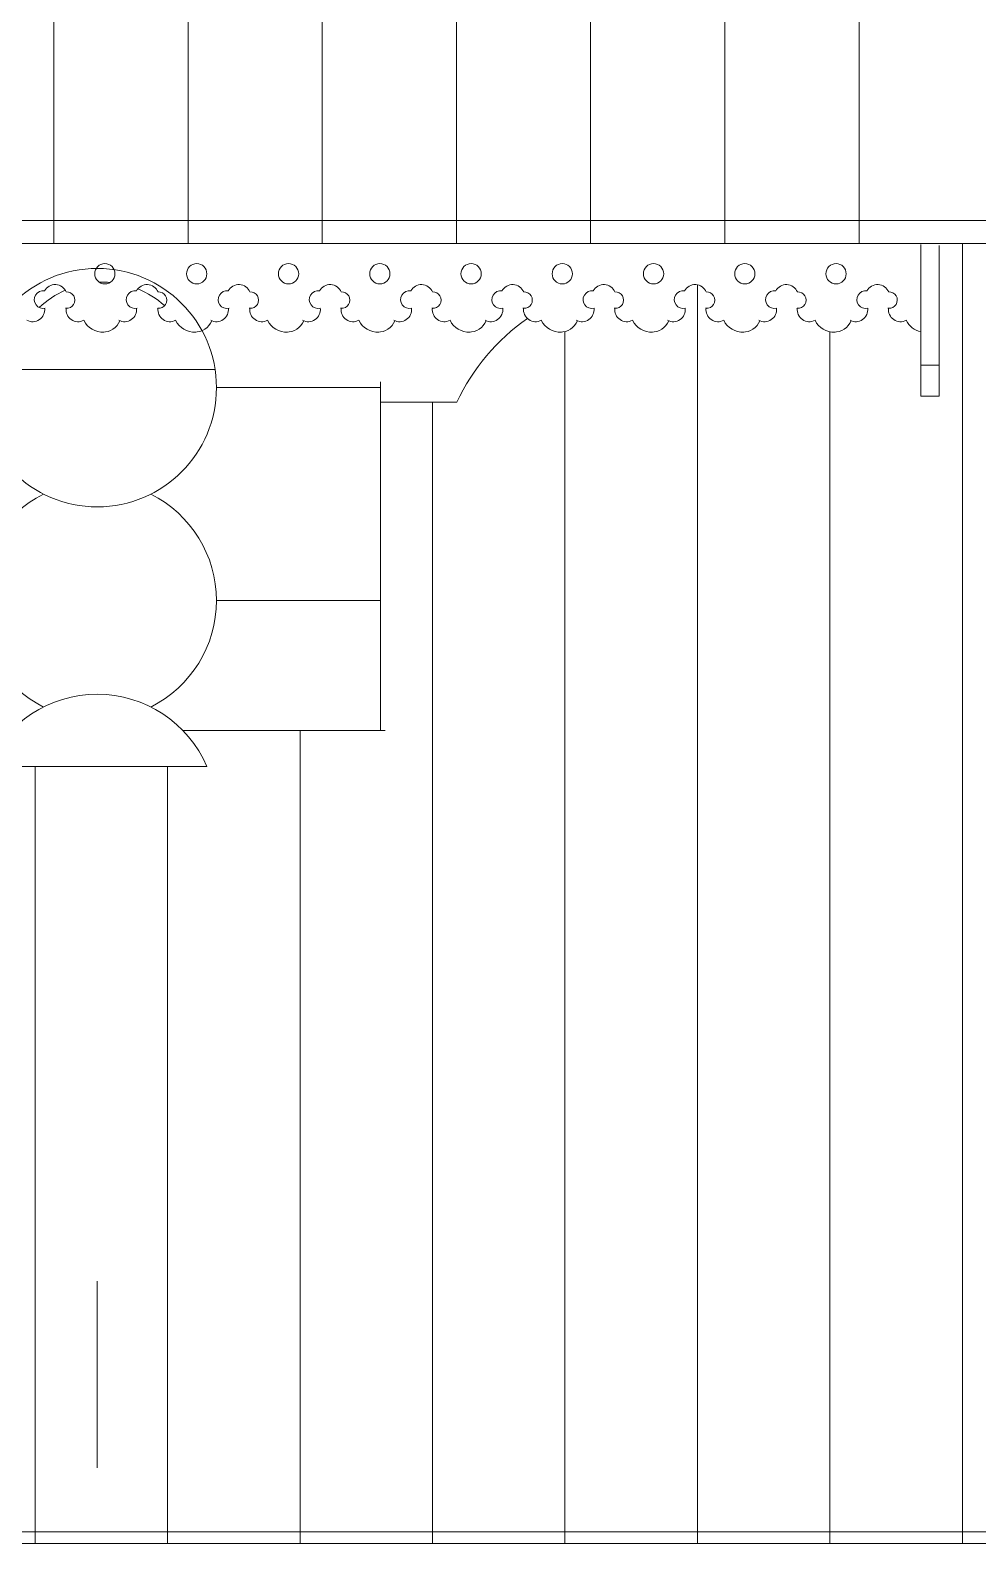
# Model space of a CAD drawing. Header units: millimetres. Extents: x 2399 to 111977, y 1313 to 59551.
# Drawn here: x 102314 to 104102, y 34186 to 37046 of the extents above; entities that cross this region are included whole.
import ezdxf

# ---------------------------------------------------------------- set-up
doc = ezdxf.new("R2010")
doc.units = ezdxf.units.MM
doc.linetypes.add('Штрихпунктирная', pattern=[670.277762, 352.777767, -176.388884, 0, -141.111112])
doc.layers.add('main line', color=7, linetype='Continuous', lineweight=13)

msp = doc.modelspace()

# ---------------------------------------------------------------- linework, layer by layer
at = {"layer": 'main line', "color": 7, "linetype": 'Continuous', "lineweight": 13}
for p, q in [((102358.0592, 37917.1506), (102358.0592, 36643.6876)), ((102611.3518, 37917.1506), (102611.3518, 36643.6876)), ((102864.6443, 37917.1506), (102864.6443, 36643.6876)), ((103117.9369, 37917.1506), (103117.9369, 36643.6876)), ((103371.2295, 37917.1506), (103371.2295, 36643.6876)), ((103624.5221, 37917.1506), (103624.5221, 36643.6876)), ((103877.8147, 37917.1506), (103877.8147, 36643.6876)), ((99602.1614, 36687.185), (104131.1073, 36687.185)), ((99592.3153, 36643.6876), (104131.1073, 36643.6876)), ((103994.5257, 36641.9532), (103994.5257, 36355.4068)), ((104028.9151, 36355.4068), (104028.9151, 36639.6777)), ((104072.7653, 34189.7726), (104072.7653, 36643.6876)), ((103572.7653, 34189.7726), (103572.7653, 36565.7541)), ((103322.7653, 34189.7726), (103322.7653, 36477.5375)), ((103822.7653, 34189.7726), (103822.7653, 36477.074)), ((104028.9151, 36414.2352), (103994.5257, 36414.2352)), ((102662.2544, 36406.0917), (102217.6197, 36406.0917)), ((102974.3967, 35724.6048), (102974.3967, 36382.6791)), ((102974.3967, 36371.6731), (102664.9716, 36371.6731)), ((103994.5257, 36355.4068), (104028.9151, 36355.4068)), ((102974.3967, 36343.9422), (103118.7612, 36343.9422)), ((103072.7653, 34189.7726), (103072.7653, 36343.9422)), ((102974.3967, 35969.8175), (102664.9716, 35969.8175)), ((102983.5742, 35724.6048), (102601.4895, 35724.6048)), ((102822.7653, 34189.7726), (102822.7653, 35724.6048)), ((102233.077, 35656.3907), (102646.8662, 35656.3907)), ((102322.7653, 34189.7726), (102322.7653, 35656.3907)), ((102352.5224, 35655.8683), (102352.4313, 35655.8683)), ((102549.1406, 35655.8683), (102549.0495, 35655.8683)), ((102572.7653, 34189.7726), (102572.7653, 35656.3907)), ((106572.7653, 34211.8929), (98607.226, 34211.8929)), ((106572.7653, 34189.7726), (98584.2851, 34189.7726))]:
    msp.add_line(p, q, dxfattribs=at)
at = {"layer": 'main line', "color": 7, "linetype": 'Штрихпунктирная', "lineweight": 13}
msp.add_line((102439.9716, 34685.5026), (102439.9716, 28033.4466), dxfattribs=at)
at = {"layer": 'main line', "color": 7, "linetype": 'Continuous', "lineweight": 13, "flags": 128}
for points in [[(102341.867, 36521.5321, -1.219803903), (102340.4365, 36554.214, -0.63216014), (102381.4006, 36552.2157, -1.067465283), (102381.1658, 36521.5321, 0.60309642), (102414.5576, 36498.7658)], [(102341.867, 36521.5321, -1.219803903), (102340.4365, 36554.214, -0.63216014), (102381.4006, 36552.2157, -1.067465283), (102381.1658, 36521.5321, 0.60309642), (102414.5576, 36498.7658)], [(102341.867, 36521.5321, -1.219803903), (102340.4365, 36554.214, -0.63216014), (102381.4006, 36552.2157, -1.067465283), (102381.1658, 36521.5321, 0.60309642), (102414.5576, 36498.7658)], [(102341.867, 36521.5321, -1.219803903), (102340.4365, 36554.214, -0.63216014), (102381.4006, 36552.2157, -1.067465283), (102381.1658, 36521.5321, 0.60309642), (102414.5576, 36498.7658)], [(102341.867, 36521.5321, -1.219803903), (102340.4365, 36554.214, -0.63216014), (102381.4006, 36552.2157, -1.067465283), (102381.1658, 36521.5321, 0.60309642), (102414.5576, 36498.7658)], [(102341.867, 36521.5321, -1.219803903), (102340.4365, 36554.214, -0.63216014), (102381.4006, 36552.2157, -1.067465283), (102381.1658, 36521.5321, 0.60309642), (102414.5576, 36498.7658)], [(102515.2789, 36521.5321, -1.219803903), (102513.8485, 36554.214, -0.63216014), (102554.8125, 36552.2157, -1.067465283), (102554.5778, 36521.5321, 0.60309642), (102587.9695, 36498.7658)], [(102515.2789, 36521.5321, -1.219803903), (102513.8485, 36554.214, -0.63216014), (102554.8125, 36552.2157, -1.067465283), (102554.5778, 36521.5321, 0.60309642), (102587.9695, 36498.7658)], [(102515.2789, 36521.5321, -1.219803903), (102513.8485, 36554.214, -0.63216014), (102554.8125, 36552.2157, -1.067465283), (102554.5778, 36521.5321, 0.60309642), (102587.9695, 36498.7658)], [(102515.2789, 36521.5321, -1.219803903), (102513.8485, 36554.214, -0.63216014), (102554.8125, 36552.2157, -1.067465283), (102554.5778, 36521.5321, 0.60309642), (102587.9695, 36498.7658)], [(102515.2789, 36521.5321, -1.219803903), (102513.8485, 36554.214, -0.63216014), (102554.8125, 36552.2157, -1.067465283), (102554.5778, 36521.5321, 0.60309642), (102587.9695, 36498.7658)], [(102515.2789, 36521.5321, -1.219803903), (102513.8485, 36554.214, -0.63216014), (102554.8125, 36552.2157, -1.067465283), (102554.5778, 36521.5321, 0.60309642), (102587.9695, 36498.7658)], [(102688.6909, 36521.5321, -1.219803903), (102687.2605, 36554.214, -0.63216014), (102728.2245, 36552.2157, -1.067465283), (102727.9897, 36521.5321, 0.60309642), (102761.3815, 36498.7658)], [(102688.6909, 36521.5321, -1.219803903), (102687.2605, 36554.214, -0.63216014), (102728.2245, 36552.2157, -1.067465283), (102727.9897, 36521.5321, 0.60309642), (102761.3815, 36498.7658)], [(102688.6909, 36521.5321, -1.219803903), (102687.2605, 36554.214, -0.63216014), (102728.2245, 36552.2157, -1.067465283), (102727.9897, 36521.5321, 0.60309642), (102761.3815, 36498.7658)], [(102688.6909, 36521.5321, -1.219803903), (102687.2605, 36554.214, -0.63216014), (102728.2245, 36552.2157, -1.067465283), (102727.9897, 36521.5321, 0.60309642), (102761.3815, 36498.7658)], [(102688.6909, 36521.5321, -1.219803903), (102687.2605, 36554.214, -0.63216014), (102728.2245, 36552.2157, -1.067465283), (102727.9897, 36521.5321, 0.60309642), (102761.3815, 36498.7658)], [(102688.6909, 36521.5321, -1.219803903), (102687.2605, 36554.214, -0.63216014), (102728.2245, 36552.2157, -1.067465283), (102727.9897, 36521.5321, 0.60309642), (102761.3815, 36498.7658)], [(102860.9052, 36521.5321, -1.219803903), (102859.4747, 36554.214, -0.63216014), (102900.4387, 36552.2157, -1.067465283), (102900.204, 36521.5321, 0.60309642), (102933.5958, 36498.7658)], [(102860.9052, 36521.5321, -1.219803903), (102859.4747, 36554.214, -0.63216014), (102900.4387, 36552.2157, -1.067465283), (102900.204, 36521.5321, 0.60309642), (102933.5958, 36498.7658)], [(102860.9052, 36521.5321, -1.219803903), (102859.4747, 36554.214, -0.63216014), (102900.4387, 36552.2157, -1.067465283), (102900.204, 36521.5321, 0.60309642), (102933.5958, 36498.7658)], [(102860.9052, 36521.5321, -1.219803903), (102859.4747, 36554.214, -0.63216014), (102900.4387, 36552.2157, -1.067465283), (102900.204, 36521.5321, 0.60309642), (102933.5958, 36498.7658)], [(102860.9052, 36521.5321, -1.219803903), (102859.4747, 36554.214, -0.63216014), (102900.4387, 36552.2157, -1.067465283), (102900.204, 36521.5321, 0.60309642), (102933.5958, 36498.7658)], [(102860.9052, 36521.5321, -1.219803903), (102859.4747, 36554.214, -0.63216014), (102900.4387, 36552.2157, -1.067465283), (102900.204, 36521.5321, 0.60309642), (102933.5958, 36498.7658)], [(103033.1194, 36521.5321, -1.219803903), (103031.689, 36554.214, -0.63216014), (103072.653, 36552.2157, -1.067465283), (103072.4182, 36521.5321, 0.60309642), (103105.81, 36498.7658)], [(103033.1194, 36521.5321, -1.219803903), (103031.689, 36554.214, -0.63216014), (103072.653, 36552.2157, -1.067465283), (103072.4182, 36521.5321, 0.60309642), (103105.81, 36498.7658)], [(103033.1194, 36521.5321, -1.219803903), (103031.689, 36554.214, -0.63216014), (103072.653, 36552.2157, -1.067465283), (103072.4182, 36521.5321, 0.60309642), (103105.81, 36498.7658)], [(103033.1194, 36521.5321, -1.219803903), (103031.689, 36554.214, -0.63216014), (103072.653, 36552.2157, -1.067465283), (103072.4182, 36521.5321, 0.60309642), (103105.81, 36498.7658)], [(103033.1194, 36521.5321, -1.219803903), (103031.689, 36554.214, -0.63216014), (103072.653, 36552.2157, -1.067465283), (103072.4182, 36521.5321, 0.60309642), (103105.81, 36498.7658)], [(103033.1194, 36521.5321, -1.219803903), (103031.689, 36554.214, -0.63216014), (103072.653, 36552.2157, -1.067465283), (103072.4182, 36521.5321, 0.60309642), (103105.81, 36498.7658)], [(103205.3337, 36521.5321, -1.219803903), (103203.9032, 36554.214, -0.63216014), (103244.8673, 36552.2157, -1.067465283), (103244.6325, 36521.5321, 0.60309642), (103278.0243, 36498.7658)], [(103205.3337, 36521.5321, -1.219803903), (103203.9032, 36554.214, -0.63216014), (103244.8673, 36552.2157, -1.067465283), (103244.6325, 36521.5321, 0.60309642), (103278.0243, 36498.7658)], [(103205.3337, 36521.5321, -1.219803903), (103203.9032, 36554.214, -0.63216014), (103244.8673, 36552.2157, -1.067465283), (103244.6325, 36521.5321, 0.60309642), (103278.0243, 36498.7658)], [(103205.3337, 36521.5321, -1.219803903), (103203.9032, 36554.214, -0.63216014), (103244.8673, 36552.2157, -1.067465283), (103244.6325, 36521.5321, 0.60309642), (103278.0243, 36498.7658)], [(103205.3337, 36521.5321, -1.219803903), (103203.9032, 36554.214, -0.63216014), (103244.8673, 36552.2157, -1.067465283), (103244.6325, 36521.5321, 0.60309642), (103278.0243, 36498.7658)], [(103205.3337, 36521.5321, -1.219803903), (103203.9032, 36554.214, -0.63216014), (103244.8673, 36552.2157, -1.067465283), (103244.6325, 36521.5321, 0.60309642), (103278.0243, 36498.7658)], [(103377.5479, 36521.5321, -1.219803903), (103376.1175, 36554.214, -0.63216014), (103417.0815, 36552.2157, -1.067465283), (103416.8468, 36521.5321, 0.60309642), (103450.2385, 36498.7658)], [(103377.5479, 36521.5321, -1.219803903), (103376.1175, 36554.214, -0.63216014), (103417.0815, 36552.2157, -1.067465283), (103416.8468, 36521.5321, 0.60309642), (103450.2385, 36498.7658)], [(103377.5479, 36521.5321, -1.219803903), (103376.1175, 36554.214, -0.63216014), (103417.0815, 36552.2157, -1.067465283), (103416.8468, 36521.5321, 0.60309642), (103450.2385, 36498.7658)], [(103377.5479, 36521.5321, -1.219803903), (103376.1175, 36554.214, -0.63216014), (103417.0815, 36552.2157, -1.067465283), (103416.8468, 36521.5321, 0.60309642), (103450.2385, 36498.7658)], [(103377.5479, 36521.5321, -1.219803903), (103376.1175, 36554.214, -0.63216014), (103417.0815, 36552.2157, -1.067465283), (103416.8468, 36521.5321, 0.60309642), (103450.2385, 36498.7658)], [(103377.5479, 36521.5321, -1.219803903), (103376.1175, 36554.214, -0.63216014), (103417.0815, 36552.2157, -1.067465283), (103416.8468, 36521.5321, 0.60309642), (103450.2385, 36498.7658)], [(103549.7622, 36521.5321, -1.219803903), (103548.3318, 36554.214, -0.63216014), (103589.2958, 36552.2157, -1.067465283), (103589.061, 36521.5321, 0.60309642), (103622.4528, 36498.7658)], [(103549.7622, 36521.5321, -1.219803903), (103548.3318, 36554.214, -0.63216014), (103589.2958, 36552.2157, -1.067465283), (103589.061, 36521.5321, 0.60309642), (103622.4528, 36498.7658)], [(103549.7622, 36521.5321, -1.219803903), (103548.3318, 36554.214, -0.63216014), (103589.2958, 36552.2157, -1.067465283), (103589.061, 36521.5321, 0.60309642), (103622.4528, 36498.7658)], [(103549.7622, 36521.5321, -1.219803903), (103548.3318, 36554.214, -0.63216014), (103589.2958, 36552.2157, -1.067465283), (103589.061, 36521.5321, 0.60309642), (103622.4528, 36498.7658)], [(103549.7622, 36521.5321, -1.219803903), (103548.3318, 36554.214, -0.63216014), (103589.2958, 36552.2157, -1.067465283), (103589.061, 36521.5321, 0.60309642), (103622.4528, 36498.7658)], [(103549.7622, 36521.5321, -1.219803903), (103548.3318, 36554.214, -0.63216014), (103589.2958, 36552.2157, -1.067465283), (103589.061, 36521.5321, 0.60309642), (103622.4528, 36498.7658)], [(103721.9765, 36521.5321, -1.219803903), (103720.546, 36554.214, -0.63216014), (103761.51, 36552.2157, -1.067465283), (103761.2753, 36521.5321, 0.60309642), (103794.667, 36498.7658)], [(103721.9765, 36521.5321, -1.219803903), (103720.546, 36554.214, -0.63216014), (103761.51, 36552.2157, -1.067465283), (103761.2753, 36521.5321, 0.60309642), (103794.667, 36498.7658)], [(103721.9765, 36521.5321, -1.219803903), (103720.546, 36554.214, -0.63216014), (103761.51, 36552.2157, -1.067465283), (103761.2753, 36521.5321, 0.60309642), (103794.667, 36498.7658)], [(103721.9765, 36521.5321, -1.219803903), (103720.546, 36554.214, -0.63216014), (103761.51, 36552.2157, -1.067465283), (103761.2753, 36521.5321, 0.60309642), (103794.667, 36498.7658)], [(103721.9765, 36521.5321, -1.219803903), (103720.546, 36554.214, -0.63216014), (103761.51, 36552.2157, -1.067465283), (103761.2753, 36521.5321, 0.60309642), (103794.667, 36498.7658)], [(103721.9765, 36521.5321, -1.219803903), (103720.546, 36554.214, -0.63216014), (103761.51, 36552.2157, -1.067465283), (103761.2753, 36521.5321, 0.60309642), (103794.667, 36498.7658)], [(103894.1907, 36521.5321, -1.219803903), (103892.7603, 36554.214, -0.63216014), (103933.7243, 36552.2157, -1.067465283), (103933.4895, 36521.5321, 0.60309642), (103966.8813, 36498.7658)], [(103894.1907, 36521.5321, -1.219803903), (103892.7603, 36554.214, -0.63216014), (103933.7243, 36552.2157, -1.067465283), (103933.4895, 36521.5321, 0.60309642), (103966.8813, 36498.7658)], [(103894.1907, 36521.5321, -1.219803903), (103892.7603, 36554.214, -0.63216014), (103933.7243, 36552.2157, -1.067465283), (103933.4895, 36521.5321, 0.60309642), (103966.8813, 36498.7658)], [(103894.1907, 36521.5321, -1.219803903), (103892.7603, 36554.214, -0.63216014), (103933.7243, 36552.2157, -1.067465283), (103933.4895, 36521.5321, 0.60309642), (103966.8813, 36498.7658)], [(103894.1907, 36521.5321, -1.219803903), (103892.7603, 36554.214, -0.63216014), (103933.7243, 36552.2157, -1.067465283), (103933.4895, 36521.5321, 0.60309642), (103966.8813, 36498.7658)], [(103894.1907, 36521.5321, -1.219803903), (103892.7603, 36554.214, -0.63216014), (103933.7243, 36552.2157, -1.067465283), (103933.4895, 36521.5321, 0.60309642), (103966.8813, 36498.7658)], [(102340.6693, 36521.5321, -0.60309642), (102307.2775, 36498.7658)], [(102340.6693, 36521.5321, -0.60309642), (102307.2775, 36498.7658)], [(102340.6693, 36521.5321, -0.60309642), (102307.2775, 36498.7658)], [(102340.6693, 36521.5321, -0.60309642), (102307.2775, 36498.7658)], [(102340.6693, 36521.5321, -0.60309642), (102307.2775, 36498.7658)], [(102340.6693, 36521.5321, -0.60309642), (102307.2775, 36498.7658)], [(102379.9681, 36521.5321, 0.017938026), (102381.1394, 36521.2882)], [(102379.9681, 36521.5321, 0.017938026), (102381.1394, 36521.2882)], [(102379.9681, 36521.5321, 0.017938026), (102381.1394, 36521.2882)], [(102379.9681, 36521.5321, 0.017938026), (102381.1394, 36521.2882)], [(102379.9681, 36521.5321, 0.017938026), (102381.1394, 36521.2882)], [(102379.9681, 36521.5321, 0.017938026), (102381.1394, 36521.2882)], [(102452.4853, 36476.4223, -0.304535594), (102414.5576, 36498.7658)], [(102452.4853, 36476.4223, -0.304535594), (102414.5576, 36498.7658)], [(102452.4853, 36476.4223, -0.304535594), (102414.5576, 36498.7658)], [(102452.4853, 36476.4223, -0.304535594), (102414.5576, 36498.7658)], [(102452.4853, 36476.4223, -0.304535594), (102414.5576, 36498.7658)], [(102452.4853, 36476.4223, -0.304535594), (102414.5576, 36498.7658)], [(102482.8039, 36497.7809, -0.304535594), (102450.0305, 36476.4223)], [(102482.8039, 36497.7809, -0.304535594), (102450.0305, 36476.4223)], [(102482.8039, 36497.7809, -0.304535594), (102450.0305, 36476.4223)], [(102482.8039, 36497.7809, -0.304535594), (102450.0305, 36476.4223)], [(102482.8039, 36497.7809, -0.304535594), (102450.0305, 36476.4223)], [(102482.8039, 36497.7809, -0.304535594), (102450.0305, 36476.4223)], [(102514.0812, 36521.5321, -0.60309642), (102480.6895, 36498.7658)], [(102514.0812, 36521.5321, -0.60309642), (102480.6895, 36498.7658)], [(102514.0812, 36521.5321, -0.60309642), (102480.6895, 36498.7658)], [(102514.0812, 36521.5321, -0.60309642), (102480.6895, 36498.7658)], [(102514.0812, 36521.5321, -0.60309642), (102480.6895, 36498.7658)], [(102514.0812, 36521.5321, -0.60309642), (102480.6895, 36498.7658)], [(102553.3801, 36521.5321, 0.017938026), (102554.5514, 36521.2882)], [(102553.3801, 36521.5321, 0.017938026), (102554.5514, 36521.2882)], [(102553.3801, 36521.5321, 0.017938026), (102554.5514, 36521.2882)], [(102553.3801, 36521.5321, 0.017938026), (102554.5514, 36521.2882)], [(102553.3801, 36521.5321, 0.017938026), (102554.5514, 36521.2882)], [(102553.3801, 36521.5321, 0.017938026), (102554.5514, 36521.2882)], [(102625.8972, 36476.4223, -0.304535594), (102587.9695, 36498.7658)], [(102625.8972, 36476.4223, -0.304535594), (102587.9695, 36498.7658)], [(102625.8972, 36476.4223, -0.304535594), (102587.9695, 36498.7658)], [(102625.8972, 36476.4223, -0.304535594), (102587.9695, 36498.7658)], [(102625.8972, 36476.4223, -0.304535594), (102587.9695, 36498.7658)], [(102625.8972, 36476.4223, -0.304535594), (102587.9695, 36498.7658)], [(102656.2159, 36497.7809, -0.304535594), (102623.4425, 36476.4223)], [(102656.2159, 36497.7809, -0.304535594), (102623.4425, 36476.4223)], [(102656.2159, 36497.7809, -0.304535594), (102623.4425, 36476.4223)], [(102656.2159, 36497.7809, -0.304535594), (102623.4425, 36476.4223)], [(102656.2159, 36497.7809, -0.304535594), (102623.4425, 36476.4223)], [(102656.2159, 36497.7809, -0.304535594), (102623.4425, 36476.4223)], [(102687.4932, 36521.5321, -0.60309642), (102654.1014, 36498.7658)], [(102687.4932, 36521.5321, -0.60309642), (102654.1014, 36498.7658)], [(102687.4932, 36521.5321, -0.60309642), (102654.1014, 36498.7658)], [(102687.4932, 36521.5321, -0.60309642), (102654.1014, 36498.7658)], [(102687.4932, 36521.5321, -0.60309642), (102654.1014, 36498.7658)], [(102687.4932, 36521.5321, -0.60309642), (102654.1014, 36498.7658)], [(102726.792, 36521.5321, 0.017938026), (102727.9634, 36521.2882)], [(102726.792, 36521.5321, 0.017938026), (102727.9634, 36521.2882)], [(102726.792, 36521.5321, 0.017938026), (102727.9634, 36521.2882)], [(102726.792, 36521.5321, 0.017938026), (102727.9634, 36521.2882)], [(102726.792, 36521.5321, 0.017938026), (102727.9634, 36521.2882)], [(102726.792, 36521.5321, 0.017938026), (102727.9634, 36521.2882)], [(102799.3092, 36476.4223, -0.304535594), (102761.3815, 36498.7658)], [(102799.3092, 36476.4223, -0.304535594), (102761.3815, 36498.7658)], [(102799.3092, 36476.4223, -0.304535594), (102761.3815, 36498.7658)], [(102799.3092, 36476.4223, -0.304535594), (102761.3815, 36498.7658)], [(102799.3092, 36476.4223, -0.304535594), (102761.3815, 36498.7658)], [(102799.3092, 36476.4223, -0.304535594), (102761.3815, 36498.7658)], [(102829.6278, 36497.7809, -0.304535594), (102796.8545, 36476.4223)], [(102829.6278, 36497.7809, -0.304535594), (102796.8545, 36476.4223)], [(102829.6278, 36497.7809, -0.304535594), (102796.8545, 36476.4223)], [(102829.6278, 36497.7809, -0.304535594), (102796.8545, 36476.4223)], [(102829.6278, 36497.7809, -0.304535594), (102796.8545, 36476.4223)], [(102829.6278, 36497.7809, -0.304535594), (102796.8545, 36476.4223)], [(102860.9052, 36521.5321, -0.60309642), (102827.5134, 36498.7658)], [(102860.9052, 36521.5321, -0.60309642), (102827.5134, 36498.7658)], [(102860.9052, 36521.5321, -0.60309642), (102827.5134, 36498.7658)], [(102860.9052, 36521.5321, -0.60309642), (102827.5134, 36498.7658)], [(102860.9052, 36521.5321, -0.60309642), (102827.5134, 36498.7658)], [(102860.9052, 36521.5321, -0.60309642), (102827.5134, 36498.7658)], [(102899.0063, 36521.5321, 0.017938026), (102900.1776, 36521.2882)], [(102899.0063, 36521.5321, 0.017938026), (102900.1776, 36521.2882)], [(102899.0063, 36521.5321, 0.017938026), (102900.1776, 36521.2882)], [(102899.0063, 36521.5321, 0.017938026), (102900.1776, 36521.2882)], [(102899.0063, 36521.5321, 0.017938026), (102900.1776, 36521.2882)], [(102899.0063, 36521.5321, 0.017938026), (102900.1776, 36521.2882)], [(102900.204, 36521.5321, 0.017938026), (102901.3753, 36521.2882)], [(102900.204, 36521.5321, 0.017938026), (102901.3753, 36521.2882)], [(102900.204, 36521.5321, 0.017938026), (102901.3753, 36521.2882)], [(102900.204, 36521.5321, 0.017938026), (102901.3753, 36521.2882)], [(102900.204, 36521.5321, 0.017938026), (102901.3753, 36521.2882)], [(102900.204, 36521.5321, 0.017938026), (102901.3753, 36521.2882)], [(102971.5234, 36476.4223, -0.304535594), (102933.5958, 36498.7658)], [(102971.5234, 36476.4223, -0.304535594), (102933.5958, 36498.7658)], [(102971.5234, 36476.4223, -0.304535594), (102933.5958, 36498.7658)], [(102971.5234, 36476.4223, -0.304535594), (102933.5958, 36498.7658)], [(102971.5234, 36476.4223, -0.304535594), (102933.5958, 36498.7658)], [(102971.5234, 36476.4223, -0.304535594), (102933.5958, 36498.7658)], [(103001.8421, 36497.7809, -0.304535594), (102969.0687, 36476.4223)], [(103001.8421, 36497.7809, -0.304535594), (102969.0687, 36476.4223)], [(103001.8421, 36497.7809, -0.304535594), (102969.0687, 36476.4223)], [(103001.8421, 36497.7809, -0.304535594), (102969.0687, 36476.4223)], [(103001.8421, 36497.7809, -0.304535594), (102969.0687, 36476.4223)], [(103001.8421, 36497.7809, -0.304535594), (102969.0687, 36476.4223)], [(103033.1194, 36521.5321, -0.60309642), (102999.7277, 36498.7658)], [(103033.1194, 36521.5321, -0.60309642), (102999.7277, 36498.7658)], [(103033.1194, 36521.5321, -0.60309642), (102999.7277, 36498.7658)], [(103033.1194, 36521.5321, -0.60309642), (102999.7277, 36498.7658)], [(103033.1194, 36521.5321, -0.60309642), (102999.7277, 36498.7658)], [(103033.1194, 36521.5321, -0.60309642), (102999.7277, 36498.7658)], [(103071.2205, 36521.5321, 0.017938026), (103072.3919, 36521.2882)], [(103071.2205, 36521.5321, 0.017938026), (103072.3919, 36521.2882)], [(103071.2205, 36521.5321, 0.017938026), (103072.3919, 36521.2882)], [(103071.2205, 36521.5321, 0.017938026), (103072.3919, 36521.2882)], [(103071.2205, 36521.5321, 0.017938026), (103072.3919, 36521.2882)], [(103071.2205, 36521.5321, 0.017938026), (103072.3919, 36521.2882)], [(103143.7377, 36476.4223, -0.304535594), (103105.81, 36498.7658)], [(103143.7377, 36476.4223, -0.304535594), (103105.81, 36498.7658)], [(103143.7377, 36476.4223, -0.304535594), (103105.81, 36498.7658)], [(103143.7377, 36476.4223, -0.304535594), (103105.81, 36498.7658)], [(103143.7377, 36476.4223, -0.304535594), (103105.81, 36498.7658)], [(103143.7377, 36476.4223, -0.304535594), (103105.81, 36498.7658)], [(103174.0563, 36497.7809, -0.304535594), (103141.283, 36476.4223)], [(103174.0563, 36497.7809, -0.304535594), (103141.283, 36476.4223)], [(103174.0563, 36497.7809, -0.304535594), (103141.283, 36476.4223)], [(103174.0563, 36497.7809, -0.304535594), (103141.283, 36476.4223)], [(103174.0563, 36497.7809, -0.304535594), (103141.283, 36476.4223)], [(103174.0563, 36497.7809, -0.304535594), (103141.283, 36476.4223)], [(103205.3337, 36521.5321, -0.60309642), (103171.9419, 36498.7658)], [(103205.3337, 36521.5321, -0.60309642), (103171.9419, 36498.7658)], [(103205.3337, 36521.5321, -0.60309642), (103171.9419, 36498.7658)], [(103205.3337, 36521.5321, -0.60309642), (103171.9419, 36498.7658)], [(103205.3337, 36521.5321, -0.60309642), (103171.9419, 36498.7658)], [(103205.3337, 36521.5321, -0.60309642), (103171.9419, 36498.7658)], [(103243.4348, 36521.5321, 0.017938026), (103244.6062, 36521.2882)], [(103243.4348, 36521.5321, 0.017938026), (103244.6062, 36521.2882)], [(103243.4348, 36521.5321, 0.017938026), (103244.6062, 36521.2882)], [(103243.4348, 36521.5321, 0.017938026), (103244.6062, 36521.2882)], [(103243.4348, 36521.5321, 0.017938026), (103244.6062, 36521.2882)], [(103243.4348, 36521.5321, 0.017938026), (103244.6062, 36521.2882)], [(103315.952, 36476.4223, -0.304535594), (103278.0243, 36498.7658)], [(103315.952, 36476.4223, -0.304535594), (103278.0243, 36498.7658)], [(103315.952, 36476.4223, -0.304535594), (103278.0243, 36498.7658)], [(103315.952, 36476.4223, -0.304535594), (103278.0243, 36498.7658)], [(103315.952, 36476.4223, -0.304535594), (103278.0243, 36498.7658)], [(103315.952, 36476.4223, -0.304535594), (103278.0243, 36498.7658)], [(103346.2706, 36497.7809, -0.304535594), (103313.4972, 36476.4223)], [(103346.2706, 36497.7809, -0.304535594), (103313.4972, 36476.4223)], [(103346.2706, 36497.7809, -0.304535594), (103313.4972, 36476.4223)], [(103346.2706, 36497.7809, -0.304535594), (103313.4972, 36476.4223)], [(103346.2706, 36497.7809, -0.304535594), (103313.4972, 36476.4223)], [(103346.2706, 36497.7809, -0.304535594), (103313.4972, 36476.4223)], [(103377.5479, 36521.5321, -0.60309642), (103344.1562, 36498.7658)], [(103377.5479, 36521.5321, -0.60309642), (103344.1562, 36498.7658)], [(103377.5479, 36521.5321, -0.60309642), (103344.1562, 36498.7658)], [(103377.5479, 36521.5321, -0.60309642), (103344.1562, 36498.7658)], [(103377.5479, 36521.5321, -0.60309642), (103344.1562, 36498.7658)], [(103377.5479, 36521.5321, -0.60309642), (103344.1562, 36498.7658)], [(103415.6491, 36521.5321, 0.017938026), (103416.8204, 36521.2882)], [(103415.6491, 36521.5321, 0.017938026), (103416.8204, 36521.2882)], [(103415.6491, 36521.5321, 0.017938026), (103416.8204, 36521.2882)], [(103415.6491, 36521.5321, 0.017938026), (103416.8204, 36521.2882)], [(103415.6491, 36521.5321, 0.017938026), (103416.8204, 36521.2882)], [(103415.6491, 36521.5321, 0.017938026), (103416.8204, 36521.2882)], [(103488.1662, 36476.4223, -0.304535594), (103450.2385, 36498.7658)], [(103488.1662, 36476.4223, -0.304535594), (103450.2385, 36498.7658)], [(103488.1662, 36476.4223, -0.304535594), (103450.2385, 36498.7658)], [(103488.1662, 36476.4223, -0.304535594), (103450.2385, 36498.7658)], [(103488.1662, 36476.4223, -0.304535594), (103450.2385, 36498.7658)], [(103488.1662, 36476.4223, -0.304535594), (103450.2385, 36498.7658)], [(103518.4848, 36497.7809, -0.304535594), (103485.7115, 36476.4223)], [(103518.4848, 36497.7809, -0.304535594), (103485.7115, 36476.4223)], [(103518.4848, 36497.7809, -0.304535594), (103485.7115, 36476.4223)], [(103518.4848, 36497.7809, -0.304535594), (103485.7115, 36476.4223)], [(103518.4848, 36497.7809, -0.304535594), (103485.7115, 36476.4223)], [(103518.4848, 36497.7809, -0.304535594), (103485.7115, 36476.4223)], [(103549.7622, 36521.5321, -0.60309642), (103516.3704, 36498.7658)], [(103549.7622, 36521.5321, -0.60309642), (103516.3704, 36498.7658)], [(103549.7622, 36521.5321, -0.60309642), (103516.3704, 36498.7658)], [(103549.7622, 36521.5321, -0.60309642), (103516.3704, 36498.7658)], [(103549.7622, 36521.5321, -0.60309642), (103516.3704, 36498.7658)], [(103549.7622, 36521.5321, -0.60309642), (103516.3704, 36498.7658)], [(103587.8633, 36521.5321, 0.017938026), (103589.0347, 36521.2882)], [(103587.8633, 36521.5321, 0.017938026), (103589.0347, 36521.2882)], [(103587.8633, 36521.5321, 0.017938026), (103589.0347, 36521.2882)], [(103587.8633, 36521.5321, 0.017938026), (103589.0347, 36521.2882)], [(103587.8633, 36521.5321, 0.017938026), (103589.0347, 36521.2882)], [(103587.8633, 36521.5321, 0.017938026), (103589.0347, 36521.2882)], [(103660.3805, 36476.4223, -0.304535594), (103622.4528, 36498.7658)], [(103660.3805, 36476.4223, -0.304535594), (103622.4528, 36498.7658)], [(103660.3805, 36476.4223, -0.304535594), (103622.4528, 36498.7658)], [(103660.3805, 36476.4223, -0.304535594), (103622.4528, 36498.7658)], [(103660.3805, 36476.4223, -0.304535594), (103622.4528, 36498.7658)], [(103660.3805, 36476.4223, -0.304535594), (103622.4528, 36498.7658)], [(103690.6991, 36497.7809, -0.304535594), (103657.9257, 36476.4223)], [(103690.6991, 36497.7809, -0.304535594), (103657.9257, 36476.4223)], [(103690.6991, 36497.7809, -0.304535594), (103657.9257, 36476.4223)], [(103690.6991, 36497.7809, -0.304535594), (103657.9257, 36476.4223)], [(103690.6991, 36497.7809, -0.304535594), (103657.9257, 36476.4223)], [(103690.6991, 36497.7809, -0.304535594), (103657.9257, 36476.4223)], [(103721.9765, 36521.5321, -0.60309642), (103688.5847, 36498.7658)], [(103721.9765, 36521.5321, -0.60309642), (103688.5847, 36498.7658)], [(103721.9765, 36521.5321, -0.60309642), (103688.5847, 36498.7658)], [(103721.9765, 36521.5321, -0.60309642), (103688.5847, 36498.7658)], [(103721.9765, 36521.5321, -0.60309642), (103688.5847, 36498.7658)], [(103721.9765, 36521.5321, -0.60309642), (103688.5847, 36498.7658)], [(103760.0776, 36521.5321, 0.017938026), (103761.2489, 36521.2882)], [(103760.0776, 36521.5321, 0.017938026), (103761.2489, 36521.2882)], [(103760.0776, 36521.5321, 0.017938026), (103761.2489, 36521.2882)], [(103760.0776, 36521.5321, 0.017938026), (103761.2489, 36521.2882)], [(103760.0776, 36521.5321, 0.017938026), (103761.2489, 36521.2882)], [(103760.0776, 36521.5321, 0.017938026), (103761.2489, 36521.2882)], [(103832.5947, 36476.4223, -0.304535594), (103794.667, 36498.7658)], [(103832.5947, 36476.4223, -0.304535594), (103794.667, 36498.7658)], [(103832.5947, 36476.4223, -0.304535594), (103794.667, 36498.7658)], [(103832.5947, 36476.4223, -0.304535594), (103794.667, 36498.7658)], [(103832.5947, 36476.4223, -0.304535594), (103794.667, 36498.7658)], [(103832.5947, 36476.4223, -0.304535594), (103794.667, 36498.7658)], [(103862.9134, 36497.7809, -0.304535594), (103830.14, 36476.4223)], [(103862.9134, 36497.7809, -0.304535594), (103830.14, 36476.4223)], [(103862.9134, 36497.7809, -0.304535594), (103830.14, 36476.4223)], [(103862.9134, 36497.7809, -0.304535594), (103830.14, 36476.4223)], [(103862.9134, 36497.7809, -0.304535594), (103830.14, 36476.4223)], [(103862.9134, 36497.7809, -0.304535594), (103830.14, 36476.4223)], [(103894.1907, 36521.5321, -0.60309642), (103860.799, 36498.7658)], [(103894.1907, 36521.5321, -0.60309642), (103860.799, 36498.7658)], [(103894.1907, 36521.5321, -0.60309642), (103860.799, 36498.7658)], [(103894.1907, 36521.5321, -0.60309642), (103860.799, 36498.7658)], [(103894.1907, 36521.5321, -0.60309642), (103860.799, 36498.7658)], [(103894.1907, 36521.5321, -0.60309642), (103860.799, 36498.7658)], [(103932.2918, 36521.5321, 0.017938026), (103933.4632, 36521.2882)], [(103932.2918, 36521.5321, 0.017938026), (103933.4632, 36521.2882)], [(103932.2918, 36521.5321, 0.017938026), (103933.4632, 36521.2882)], [(103932.2918, 36521.5321, 0.017938026), (103933.4632, 36521.2882)], [(103932.2918, 36521.5321, 0.017938026), (103933.4632, 36521.2882)], [(103932.2918, 36521.5321, 0.017938026), (103933.4632, 36521.2882)], [(103994.5257, 36477.1646, -0.23430484), (103966.8813, 36498.7658)], [(103994.5257, 36477.1646, -0.23430484), (103966.8813, 36498.7658)], [(103994.5257, 36477.1646, -0.23430484), (103966.8813, 36498.7658)], [(103994.5257, 36477.1646, -0.23430484), (103966.8813, 36498.7658)], [(103994.5257, 36477.1646, -0.23430484), (103966.8813, 36498.7658)], [(103994.5257, 36477.1646, -0.23430484), (103966.8813, 36498.7658)]]:
    msp.add_lwpolyline(points, format="xyb", dxfattribs=at)
at = {"layer": 'main line', "color": 7, "linetype": 'Continuous', "lineweight": 13}
for centre, radius in [((102439.9716, 36371.6731), 225), ((102454.2923, 36586.6448), 19.1338), ((102454.2923, 36586.6448), 19.1338), ((102454.2923, 36586.6448), 19.1338), ((102454.2923, 36586.6448), 19.1338), ((102454.2923, 36586.6448), 19.1338), ((102454.2923, 36586.6448), 19.1338), ((102627.7042, 36586.6448), 19.1338), ((102627.7042, 36586.6448), 19.1338), ((102627.7042, 36586.6448), 19.1338), ((102627.7042, 36586.6448), 19.1338), ((102627.7042, 36586.6448), 19.1338), ((102627.7042, 36586.6448), 19.1338), ((102801.1162, 36586.6448), 19.1338), ((102801.1162, 36586.6448), 19.1338), ((102801.1162, 36586.6448), 19.1338), ((102801.1162, 36586.6448), 19.1338), ((102801.1162, 36586.6448), 19.1338), ((102801.1162, 36586.6448), 19.1338), ((102973.3305, 36586.6448), 19.1338), ((102973.3305, 36586.6448), 19.1338), ((102973.3305, 36586.6448), 19.1338), ((102973.3305, 36586.6448), 19.1338), ((102973.3305, 36586.6448), 19.1338), ((102973.3305, 36586.6448), 19.1338), ((103145.5447, 36586.6448), 19.1338), ((103145.5447, 36586.6448), 19.1338), ((103145.5447, 36586.6448), 19.1338), ((103145.5447, 36586.6448), 19.1338), ((103145.5447, 36586.6448), 19.1338), ((103145.5447, 36586.6448), 19.1338), ((103317.759, 36586.6448), 19.1338), ((103317.759, 36586.6448), 19.1338), ((103317.759, 36586.6448), 19.1338), ((103317.759, 36586.6448), 19.1338), ((103317.759, 36586.6448), 19.1338), ((103317.759, 36586.6448), 19.1338), ((103489.9732, 36586.6448), 19.1338), ((103489.9732, 36586.6448), 19.1338), ((103489.9732, 36586.6448), 19.1338), ((103489.9732, 36586.6448), 19.1338), ((103489.9732, 36586.6448), 19.1338), ((103489.9732, 36586.6448), 19.1338), ((103662.1875, 36586.6448), 19.1338), ((103662.1875, 36586.6448), 19.1338), ((103662.1875, 36586.6448), 19.1338), ((103662.1875, 36586.6448), 19.1338), ((103662.1875, 36586.6448), 19.1338), ((103662.1875, 36586.6448), 19.1338), ((103834.4017, 36586.6448), 19.1338), ((103834.4017, 36586.6448), 19.1338), ((103834.4017, 36586.6448), 19.1338), ((103834.4017, 36586.6448), 19.1338), ((103834.4017, 36586.6448), 19.1338), ((103834.4017, 36586.6448), 19.1338)]:
    msp.add_circle(centre, radius, dxfattribs=at)
for centre, radius, start, end in [((102450.7859, 36395.6976), 175, 113.983918, 133.430706), ((102450.7859, 36395.6976), 175, 85.64912, 92.2468982), ((102450.7859, 36395.6976), 175, 48.3670866, 67.9949158), ((103478.2116, 36176.2131), 396.658, 124.773421, 154.9849927), ((102439.9716, 35969.8175), 225, 116.7457516, 243.2542484), ((102439.9716, 35969.8175), 225, 296.7457516, 63.2542484), ((102439.9716, 35567.962), 225, 23.1423233, 156.8576767)]:
    msp.add_arc(centre, radius, start, end, dxfattribs=at)

doc.saveas('drawing.dxf')
